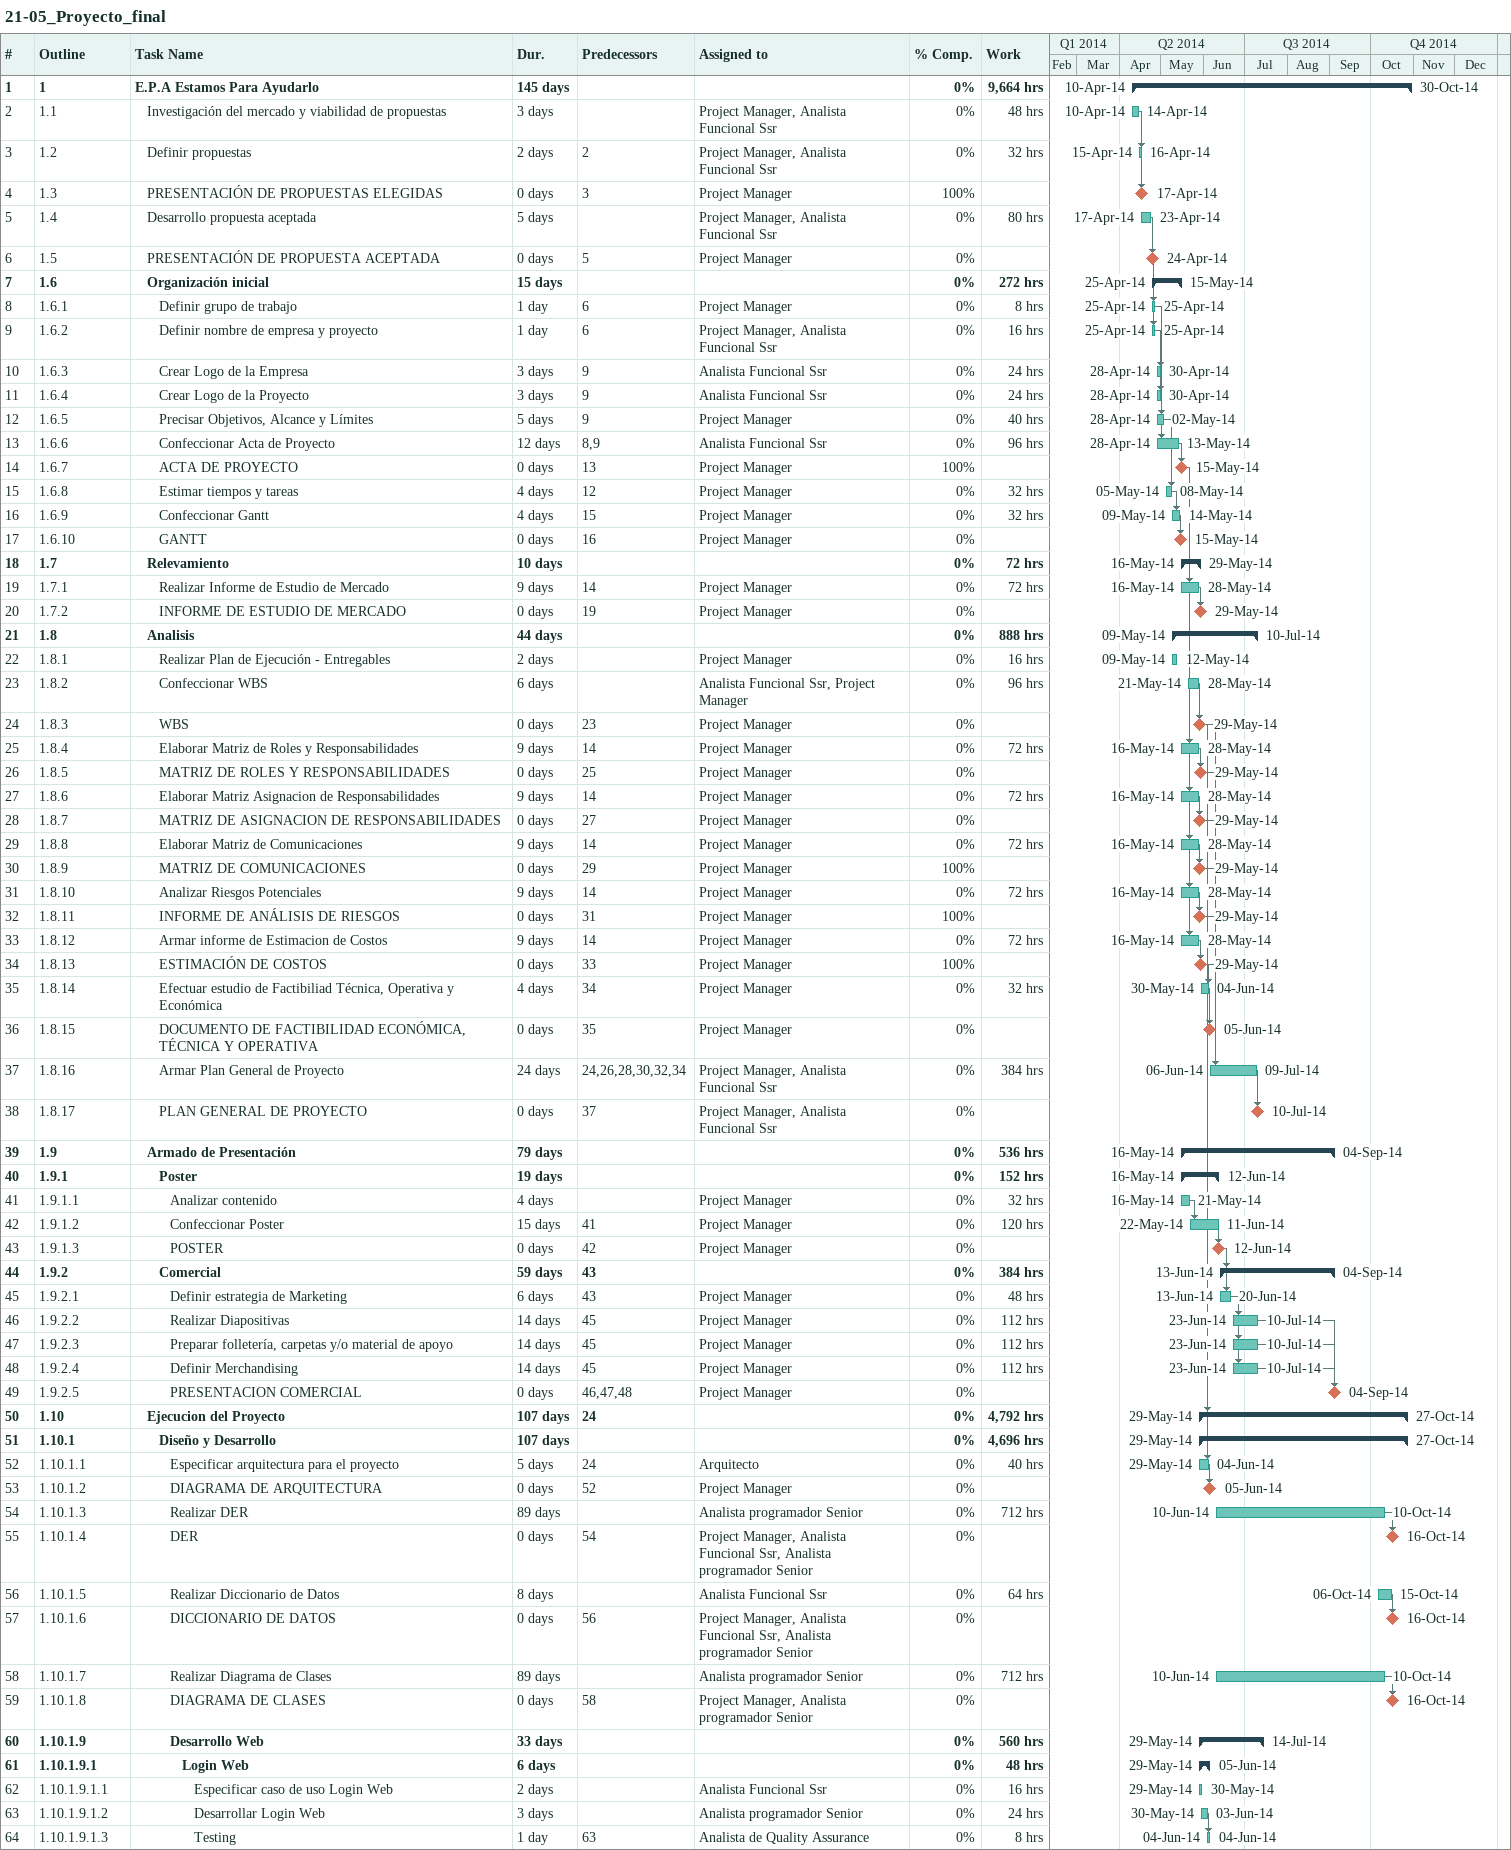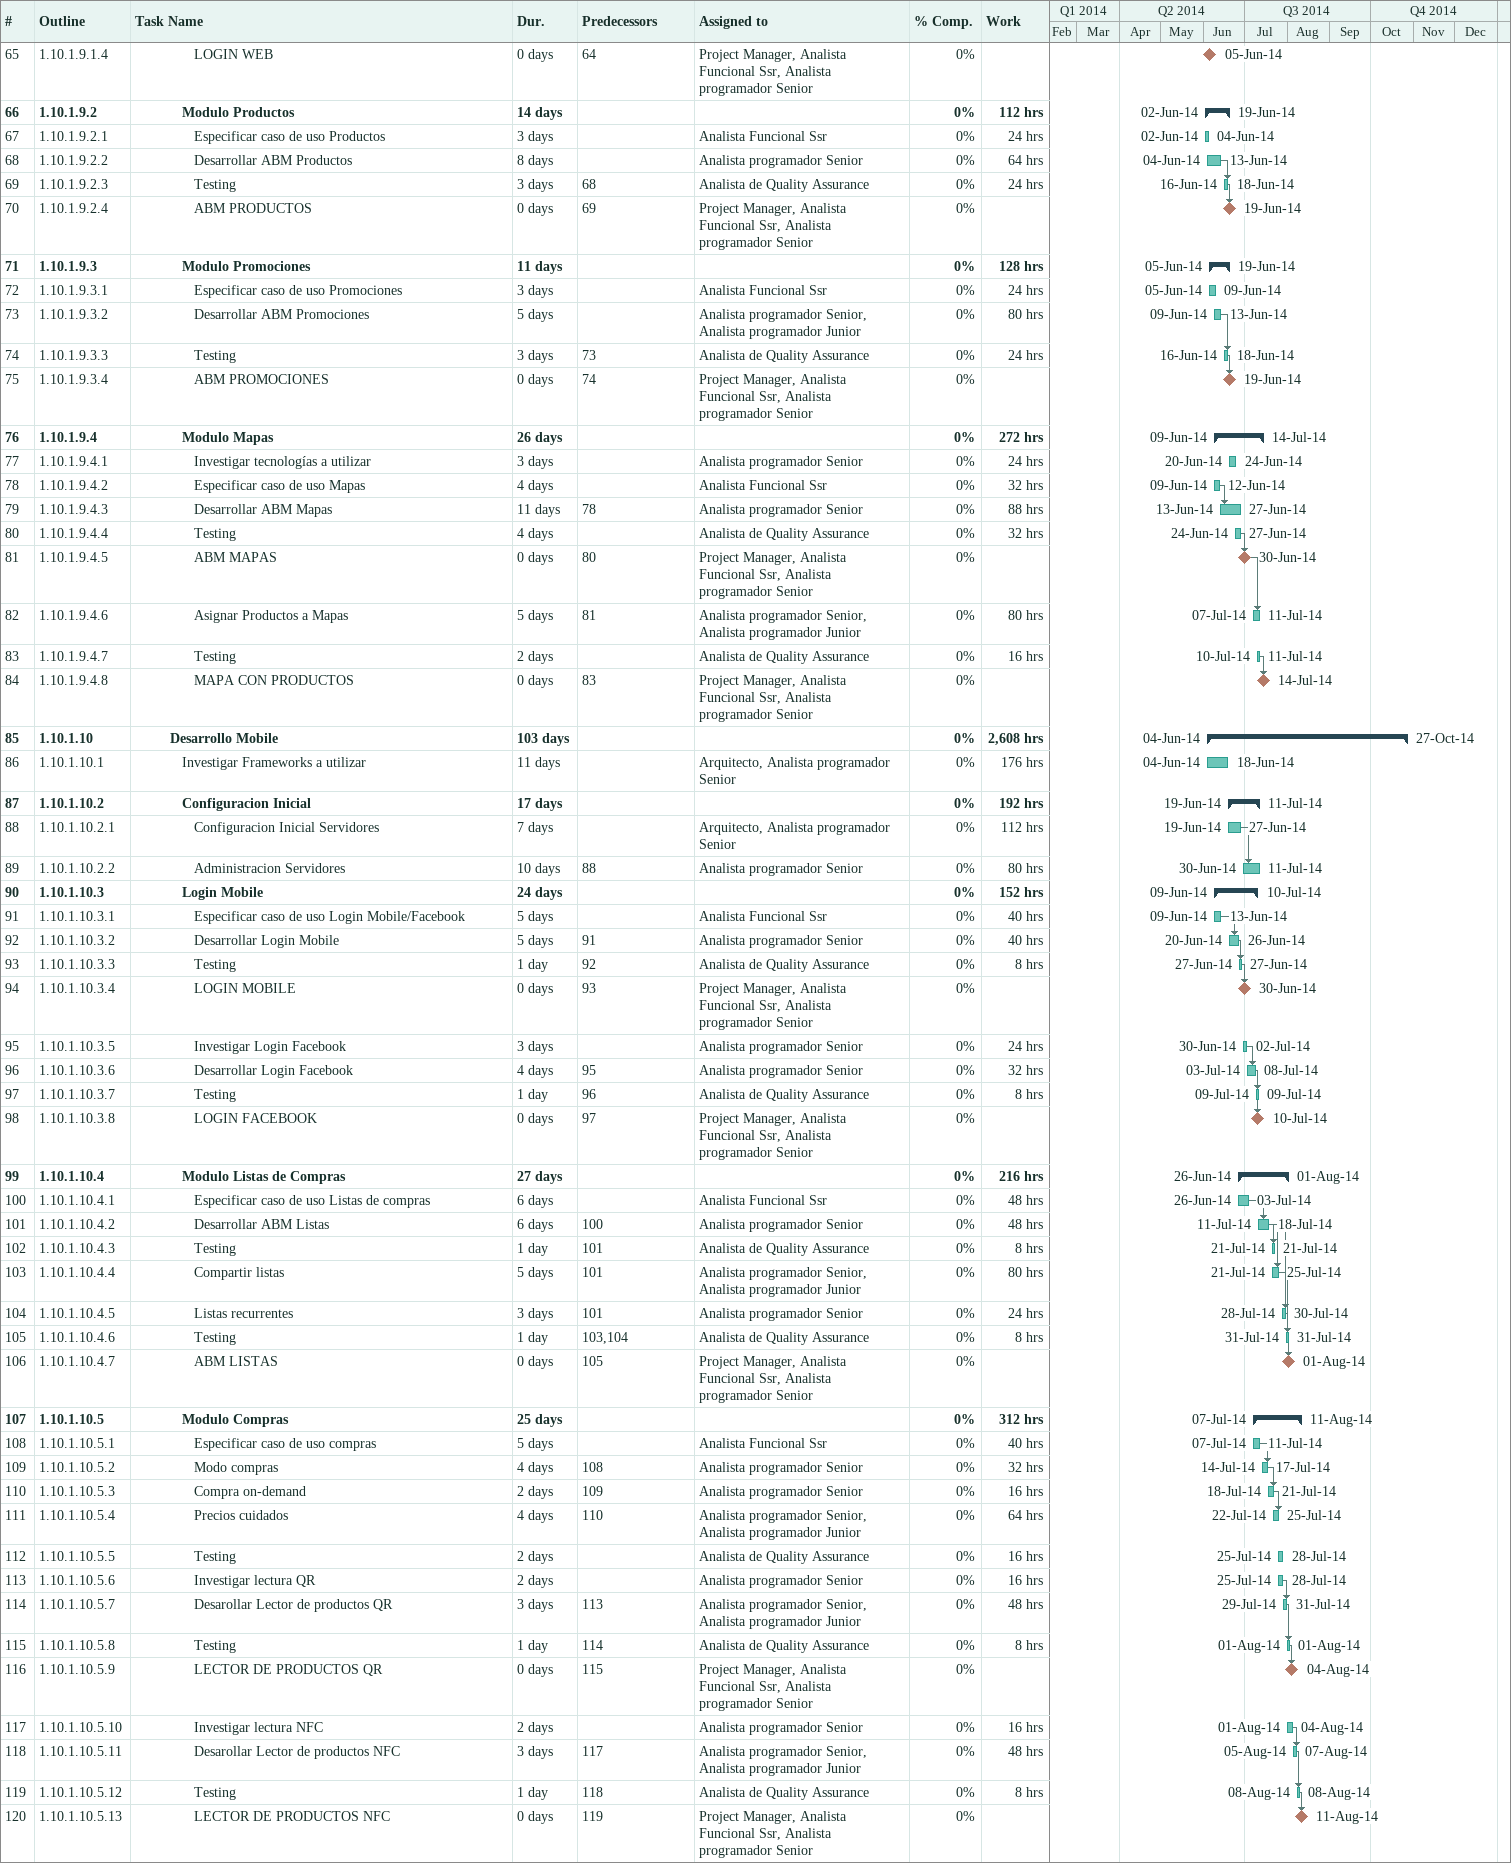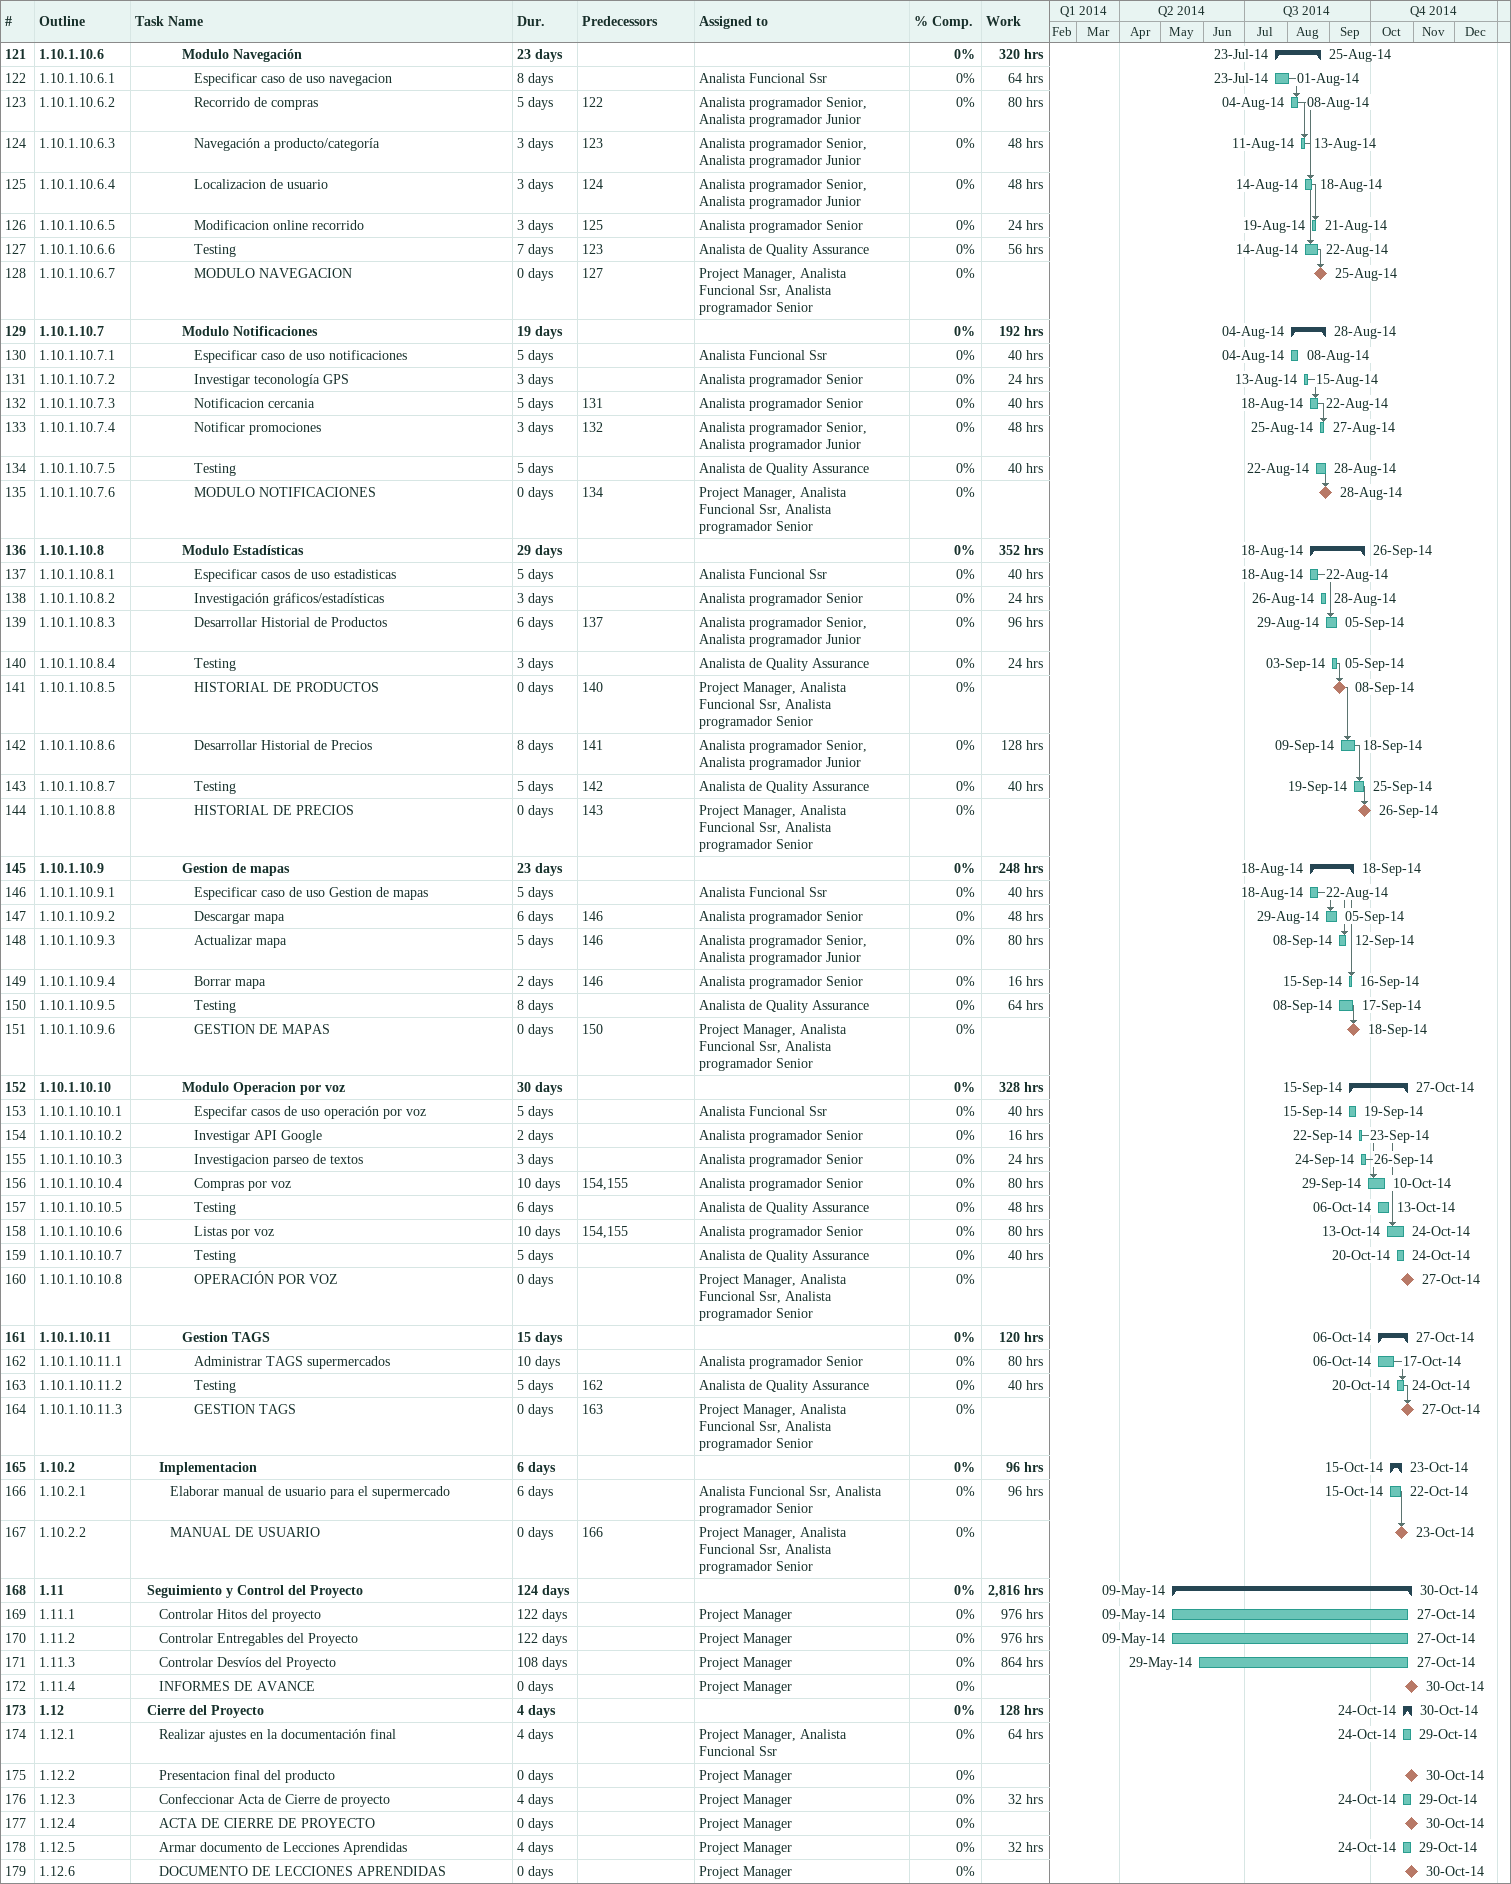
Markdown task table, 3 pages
21-05_Proyecto_final

| ID | WBS | Task | Duration | Start | Finish | Predecessors | Resources | % complete | Work (h) |
|---|---|---|---|---|---|---|---|---|---|
| 1 | 1 | **E.P.A Estamos Para Ayudarlo** | 145d | 2014-04-10 | 2014-10-30 |  |  | 0 | 9664 |
| 2 | 1.1 | Investigación del mercado y viabilidad de propuestas | 3d | 2014-04-10 | 2014-04-14 |  | Project Manager, Analista Funcional Ssr | 0 | 48 |
| 3 | 1.2 | Definir propuestas | 2d | 2014-04-15 | 2014-04-16 | 2 | Project Manager, Analista Funcional Ssr | 0 | 32 |
| 4 | 1.3 | PRESENTACIÓN DE PROPUESTAS ELEGIDAS | 0d | 2014-04-17 | 2014-04-17 | 3 | Project Manager | 100 |  |
| 5 | 1.4 | Desarrollo propuesta aceptada | 5d | 2014-04-17 | 2014-04-23 |  | Project Manager, Analista Funcional Ssr | 0 | 80 |
| 6 | 1.5 | PRESENTACIÓN DE PROPUESTA ACEPTADA | 0d | 2014-04-24 | 2014-04-24 | 5 | Project Manager | 0 |  |
| 7 | 1.6 | **Organización inicial** | 15d | 2014-04-25 | 2014-05-15 |  |  | 0 | 272 |
| 8 | 1.6.1 | Definir grupo de trabajo | 1d | 2014-04-25 | 2014-04-25 | 6 | Project Manager | 0 | 8 |
| 9 | 1.6.2 | Definir nombre de empresa y proyecto | 1d | 2014-04-25 | 2014-04-25 | 6 | Project Manager, Analista Funcional Ssr | 0 | 16 |
| 10 | 1.6.3 | Crear Logo de la Empresa | 3d | 2014-04-28 | 2014-04-30 | 9 | Analista Funcional Ssr | 0 | 24 |
| 11 | 1.6.4 | Crear Logo de la Proyecto | 3d | 2014-04-28 | 2014-04-30 | 9 | Analista Funcional Ssr | 0 | 24 |
| 12 | 1.6.5 | Precisar Objetivos, Alcance y Límites | 5d | 2014-04-28 | 2014-05-02 | 9 | Project Manager | 0 | 40 |
| 13 | 1.6.6 | Confeccionar Acta de Proyecto | 12d | 2014-04-28 | 2014-05-13 | 8, 9 | Analista Funcional Ssr | 0 | 96 |
| 14 | 1.6.7 | ACTA DE PROYECTO | 0d | 2014-05-15 | 2014-05-15 | 13 | Project Manager | 100 |  |
| 15 | 1.6.8 | Estimar tiempos y tareas | 4d | 2014-05-05 | 2014-05-08 | 12 | Project Manager | 0 | 32 |
| 16 | 1.6.9 | Confeccionar Gantt | 4d | 2014-05-09 | 2014-05-14 | 15 | Project Manager | 0 | 32 |
| 17 | 1.6.10 | GANTT | 0d | 2014-05-15 | 2014-05-15 | 16 | Project Manager | 0 |  |
| 18 | 1.7 | **Relevamiento** | 10d | 2014-05-16 | 2014-05-29 |  |  | 0 | 72 |
| 19 | 1.7.1 | Realizar Informe de Estudio de Mercado | 9d | 2014-05-16 | 2014-05-28 | 14 | Project Manager | 0 | 72 |
| 20 | 1.7.2 | INFORME DE ESTUDIO DE MERCADO | 0d | 2014-05-29 | 2014-05-29 | 19 | Project Manager | 0 |  |
| 21 | 1.8 | **Analisis** | 44d | 2014-05-09 | 2014-07-10 |  |  | 0 | 888 |
| 22 | 1.8.1 | Realizar Plan de Ejecución - Entregables | 2d | 2014-05-09 | 2014-05-12 |  | Project Manager | 0 | 16 |
| 23 | 1.8.2 | Confeccionar WBS | 6d | 2014-05-21 | 2014-05-28 |  | Analista Funcional Ssr, Project Manager | 0 | 96 |
| 24 | 1.8.3 | WBS | 0d | 2014-05-29 | 2014-05-29 | 23 | Project Manager | 0 |  |
| 25 | 1.8.4 | Elaborar Matriz de Roles y Responsabilidades | 9d | 2014-05-16 | 2014-05-28 | 14 | Project Manager | 0 | 72 |
| 26 | 1.8.5 | MATRIZ DE ROLES Y RESPONSABILIDADES | 0d | 2014-05-29 | 2014-05-29 | 25 | Project Manager | 0 |  |
| 27 | 1.8.6 | Elaborar Matriz Asignacion de Responsabilidades | 9d | 2014-05-16 | 2014-05-28 | 14 | Project Manager | 0 | 72 |
| 28 | 1.8.7 | MATRIZ DE ASIGNACION DE RESPONSABILIDADES | 0d | 2014-05-29 | 2014-05-29 | 27 | Project Manager | 0 |  |
| 29 | 1.8.8 | Elaborar Matriz de Comunicaciones | 9d | 2014-05-16 | 2014-05-28 | 14 | Project Manager | 0 | 72 |
| 30 | 1.8.9 | MATRIZ DE COMUNICACIONES | 0d | 2014-05-29 | 2014-05-29 | 29 | Project Manager | 100 |  |
| 31 | 1.8.10 | Analizar Riesgos Potenciales | 9d | 2014-05-16 | 2014-05-28 | 14 | Project Manager | 0 | 72 |
| 32 | 1.8.11 | INFORME DE ANÁLISIS DE RIESGOS | 0d | 2014-05-29 | 2014-05-29 | 31 | Project Manager | 100 |  |
| 33 | 1.8.12 | Armar informe de Estimacion de Costos | 9d | 2014-05-16 | 2014-05-28 | 14 | Project Manager | 0 | 72 |
| 34 | 1.8.13 | ESTIMACIÓN DE COSTOS | 0d | 2014-05-29 | 2014-05-29 | 33 | Project Manager | 100 |  |
| 35 | 1.8.14 | Efectuar estudio de Factibiliad Técnica, Operativa y Económica | 4d | 2014-05-30 | 2014-06-04 | 34 | Project Manager | 0 | 32 |
| 36 | 1.8.15 | DOCUMENTO DE FACTIBILIDAD ECONÓMICA, TÉCNICA Y OPERATIVA | 0d | 2014-06-05 | 2014-06-05 | 35 | Project Manager | 0 |  |
| 37 | 1.8.16 | Armar Plan General de Proyecto | 24d | 2014-06-06 | 2014-07-09 | 24, 26, 28, 30, 32, 34 | Project Manager, Analista Funcional Ssr | 0 | 384 |
| 38 | 1.8.17 | PLAN GENERAL DE PROYECTO | 0d | 2014-07-10 | 2014-07-10 | 37 | Project Manager, Analista Funcional Ssr | 0 |  |
| 39 | 1.9 | **Armado de Presentación** | 79d | 2014-05-16 | 2014-09-04 |  |  | 0 | 536 |
| 40 | 1.9.1 | **Poster** | 19d | 2014-05-16 | 2014-06-12 |  |  | 0 | 152 |
| 41 | 1.9.1.1 | Analizar contenido | 4d | 2014-05-16 | 2014-05-21 |  | Project Manager | 0 | 32 |
| 42 | 1.9.1.2 | Confeccionar Poster | 15d | 2014-05-22 | 2014-06-11 | 41 | Project Manager | 0 | 120 |
| 43 | 1.9.1.3 | POSTER | 0d | 2014-06-12 | 2014-06-12 | 42 | Project Manager | 0 |  |
| 44 | 1.9.2 | **Comercial** | 59d | 2014-06-13 | 2014-09-04 | 43 |  | 0 | 384 |
| 45 | 1.9.2.1 | Definir estrategia de Marketing | 6d | 2014-06-13 | 2014-06-20 | 43 | Project Manager | 0 | 48 |
| 46 | 1.9.2.2 | Realizar Diapositivas | 14d | 2014-06-23 | 2014-07-10 | 45 | Project Manager | 0 | 112 |
| 47 | 1.9.2.3 | Preparar folletería, carpetas y/o material de apoyo | 14d | 2014-06-23 | 2014-07-10 | 45 | Project Manager | 0 | 112 |
| 48 | 1.9.2.4 | Definir Merchandising | 14d | 2014-06-23 | 2014-07-10 | 45 | Project Manager | 0 | 112 |
| 49 | 1.9.2.5 | PRESENTACION COMERCIAL | 0d | 2014-09-04 | 2014-09-04 | 46, 47, 48 | Project Manager | 0 |  |
| 50 | 1.10 | **Ejecucion del Proyecto** | 107d | 2014-05-29 | 2014-10-27 | 24 |  | 0 | 4792 |
| 51 | 1.10.1 | **Diseño y Desarrollo** | 107d | 2014-05-29 | 2014-10-27 |  |  | 0 | 4696 |
| 52 | 1.10.1.1 | Especificar arquitectura para el proyecto | 5d | 2014-05-29 | 2014-06-04 | 24 | Arquitecto | 0 | 40 |
| 53 | 1.10.1.2 | DIAGRAMA DE ARQUITECTURA | 0d | 2014-06-05 | 2014-06-05 | 52 | Project Manager | 0 |  |
| 54 | 1.10.1.3 | Realizar DER | 89d | 2014-06-10 | 2014-10-10 |  | Analista programador Senior | 0 | 712 |
| 55 | 1.10.1.4 | DER | 0d | 2014-10-16 | 2014-10-16 | 54 | Project Manager, Analista Funcional Ssr, Analista programador Senior | 0 |  |
| 56 | 1.10.1.5 | Realizar Diccionario de Datos | 8d | 2014-10-06 | 2014-10-15 |  | Analista Funcional Ssr | 0 | 64 |
| 57 | 1.10.1.6 | DICCIONARIO DE DATOS | 0d | 2014-10-16 | 2014-10-16 | 56 | Project Manager, Analista Funcional Ssr, Analista programador Senior | 0 |  |
| 58 | 1.10.1.7 | Realizar Diagrama de Clases | 89d | 2014-06-10 | 2014-10-10 |  | Analista programador Senior | 0 | 712 |
| 59 | 1.10.1.8 | DIAGRAMA DE CLASES | 0d | 2014-10-16 | 2014-10-16 | 58 | Project Manager, Analista programador Senior | 0 |  |
| 60 | 1.10.1.9 | **Desarrollo Web** | 33d | 2014-05-29 | 2014-07-14 |  |  | 0 | 560 |
| 61 | 1.10.1.9.1 | **Login Web** | 6d | 2014-05-29 | 2014-06-05 |  |  | 0 | 48 |
| 62 | 1.10.1.9.1.1 | Especificar caso de uso Login Web | 2d | 2014-05-29 | 2014-05-30 |  | Analista Funcional Ssr | 0 | 16 |
| 63 | 1.10.1.9.1.2 | Desarrollar Login Web | 3d | 2014-05-30 | 2014-06-03 |  | Analista programador Senior | 0 | 24 |
| 64 | 1.10.1.9.1.3 | Testing | 1d | 2014-06-04 | 2014-06-04 | 63 | Analista de Quality Assurance | 0 | 8 |
| 65 | 1.10.1.9.1.4 | LOGIN WEB | 0d | 2014-06-05 | 2014-06-05 | 64 | Project Manager, Analista Funcional Ssr, Analista programador Senior | 0 |  |
| 66 | 1.10.1.9.2 | **Modulo Productos** | 14d | 2014-06-02 | 2014-06-19 |  |  | 0 | 112 |
| 67 | 1.10.1.9.2.1 | Especificar caso de uso Productos | 3d | 2014-06-02 | 2014-06-04 |  | Analista Funcional Ssr | 0 | 24 |
| 68 | 1.10.1.9.2.2 | Desarrollar ABM Productos | 8d | 2014-06-04 | 2014-06-13 |  | Analista programador Senior | 0 | 64 |
| 69 | 1.10.1.9.2.3 | Testing | 3d | 2014-06-16 | 2014-06-18 | 68 | Analista de Quality Assurance | 0 | 24 |
| 70 | 1.10.1.9.2.4 | ABM PRODUCTOS | 0d | 2014-06-19 | 2014-06-19 | 69 | Project Manager, Analista Funcional Ssr, Analista programador Senior | 0 |  |
| 71 | 1.10.1.9.3 | **Modulo Promociones** | 11d | 2014-06-05 | 2014-06-19 |  |  | 0 | 128 |
| 72 | 1.10.1.9.3.1 | Especificar caso de uso Promociones | 3d | 2014-06-05 | 2014-06-09 |  | Analista Funcional Ssr | 0 | 24 |
| 73 | 1.10.1.9.3.2 | Desarrollar ABM Promociones | 5d | 2014-06-09 | 2014-06-13 |  | Analista programador Senior, Analista programador Junior | 0 | 80 |
| 74 | 1.10.1.9.3.3 | Testing | 3d | 2014-06-16 | 2014-06-18 | 73 | Analista de Quality Assurance | 0 | 24 |
| 75 | 1.10.1.9.3.4 | ABM PROMOCIONES | 0d | 2014-06-19 | 2014-06-19 | 74 | Project Manager, Analista Funcional Ssr, Analista programador Senior | 0 |  |
| 76 | 1.10.1.9.4 | **Modulo Mapas** | 26d | 2014-06-09 | 2014-07-14 |  |  | 0 | 272 |
| 77 | 1.10.1.9.4.1 | Investigar tecnologías a utilizar | 3d | 2014-06-20 | 2014-06-24 |  | Analista programador Senior | 0 | 24 |
| 78 | 1.10.1.9.4.2 | Especificar caso de uso Mapas | 4d | 2014-06-09 | 2014-06-12 |  | Analista Funcional Ssr | 0 | 32 |
| 79 | 1.10.1.9.4.3 | Desarrollar ABM Mapas | 11d | 2014-06-13 | 2014-06-27 | 78 | Analista programador Senior | 0 | 88 |
| 80 | 1.10.1.9.4.4 | Testing | 4d | 2014-06-24 | 2014-06-27 |  | Analista de Quality Assurance | 0 | 32 |
| 81 | 1.10.1.9.4.5 | ABM MAPAS | 0d | 2014-06-30 | 2014-06-30 | 80 | Project Manager, Analista Funcional Ssr, Analista programador Senior | 0 |  |
| 82 | 1.10.1.9.4.6 | Asignar Productos a Mapas | 5d | 2014-07-07 | 2014-07-11 | 81 | Analista programador Senior, Analista programador Junior | 0 | 80 |
| 83 | 1.10.1.9.4.7 | Testing | 2d | 2014-07-10 | 2014-07-11 |  | Analista de Quality Assurance | 0 | 16 |
| 84 | 1.10.1.9.4.8 | MAPA CON PRODUCTOS | 0d | 2014-07-14 | 2014-07-14 | 83 | Project Manager, Analista Funcional Ssr, Analista programador Senior | 0 |  |
| 85 | 1.10.1.10 | **Desarrollo Mobile** | 103d | 2014-06-04 | 2014-10-27 |  |  | 0 | 2608 |
| 86 | 1.10.1.10.1 | Investigar Frameworks a utilizar | 11d | 2014-06-04 | 2014-06-18 |  | Arquitecto, Analista programador Senior | 0 | 176 |
| 87 | 1.10.1.10.2 | **Configuracion Inicial** | 17d | 2014-06-19 | 2014-07-11 |  |  | 0 | 192 |
| 88 | 1.10.1.10.2.1 | Configuracion Inicial Servidores | 7d | 2014-06-19 | 2014-06-27 |  | Arquitecto, Analista programador Senior | 0 | 112 |
| 89 | 1.10.1.10.2.2 | Administracion Servidores | 10d | 2014-06-30 | 2014-07-11 | 88 | Analista programador Senior | 0 | 80 |
| 90 | 1.10.1.10.3 | **Login Mobile** | 24d | 2014-06-09 | 2014-07-10 |  |  | 0 | 152 |
| 91 | 1.10.1.10.3.1 | Especificar caso de uso Login Mobile/Facebook | 5d | 2014-06-09 | 2014-06-13 |  | Analista Funcional Ssr | 0 | 40 |
| 92 | 1.10.1.10.3.2 | Desarrollar Login Mobile | 5d | 2014-06-20 | 2014-06-26 | 91 | Analista programador Senior | 0 | 40 |
| 93 | 1.10.1.10.3.3 | Testing | 1d | 2014-06-27 | 2014-06-27 | 92 | Analista de Quality Assurance | 0 | 8 |
| 94 | 1.10.1.10.3.4 | LOGIN MOBILE | 0d | 2014-06-30 | 2014-06-30 | 93 | Project Manager, Analista Funcional Ssr, Analista programador Senior | 0 |  |
| 95 | 1.10.1.10.3.5 | Investigar Login Facebook | 3d | 2014-06-30 | 2014-07-02 |  | Analista programador Senior | 0 | 24 |
| 96 | 1.10.1.10.3.6 | Desarrollar Login Facebook | 4d | 2014-07-03 | 2014-07-08 | 95 | Analista programador Senior | 0 | 32 |
| 97 | 1.10.1.10.3.7 | Testing | 1d | 2014-07-09 | 2014-07-09 | 96 | Analista de Quality Assurance | 0 | 8 |
| 98 | 1.10.1.10.3.8 | LOGIN FACEBOOK | 0d | 2014-07-10 | 2014-07-10 | 97 | Project Manager, Analista Funcional Ssr, Analista programador Senior | 0 |  |
| 99 | 1.10.1.10.4 | **Modulo Listas de Compras** | 27d | 2014-06-26 | 2014-08-01 |  |  | 0 | 216 |
| 100 | 1.10.1.10.4.1 | Especificar caso de uso Listas de compras | 6d | 2014-06-26 | 2014-07-03 |  | Analista Funcional Ssr | 0 | 48 |
| 101 | 1.10.1.10.4.2 | Desarrollar ABM Listas | 6d | 2014-07-11 | 2014-07-18 | 100 | Analista programador Senior | 0 | 48 |
| 102 | 1.10.1.10.4.3 | Testing | 1d | 2014-07-21 | 2014-07-21 | 101 | Analista de Quality Assurance | 0 | 8 |
| 103 | 1.10.1.10.4.4 | Compartir listas | 5d | 2014-07-21 | 2014-07-25 | 101 | Analista programador Senior, Analista programador Junior | 0 | 80 |
| 104 | 1.10.1.10.4.5 | Listas recurrentes | 3d | 2014-07-28 | 2014-07-30 | 101 | Analista programador Senior | 0 | 24 |
| 105 | 1.10.1.10.4.6 | Testing | 1d | 2014-07-31 | 2014-07-31 | 103, 104 | Analista de Quality Assurance | 0 | 8 |
| 106 | 1.10.1.10.4.7 | ABM LISTAS | 0d | 2014-08-01 | 2014-08-01 | 105 | Project Manager, Analista Funcional Ssr, Analista programador Senior | 0 |  |
| 107 | 1.10.1.10.5 | **Modulo Compras** | 25d | 2014-07-07 | 2014-08-11 |  |  | 0 | 312 |
| 108 | 1.10.1.10.5.1 | Especificar caso de uso compras | 5d | 2014-07-07 | 2014-07-11 |  | Analista Funcional Ssr | 0 | 40 |
| 109 | 1.10.1.10.5.2 | Modo compras | 4d | 2014-07-14 | 2014-07-17 | 108 | Analista programador Senior | 0 | 32 |
| 110 | 1.10.1.10.5.3 | Compra on-demand | 2d | 2014-07-18 | 2014-07-21 | 109 | Analista programador Senior | 0 | 16 |
| 111 | 1.10.1.10.5.4 | Precios cuidados | 4d | 2014-07-22 | 2014-07-25 | 110 | Analista programador Senior, Analista programador Junior | 0 | 64 |
| 112 | 1.10.1.10.5.5 | Testing | 2d | 2014-07-25 | 2014-07-28 |  | Analista de Quality Assurance | 0 | 16 |
| 113 | 1.10.1.10.5.6 | Investigar lectura QR | 2d | 2014-07-25 | 2014-07-28 |  | Analista programador Senior | 0 | 16 |
| 114 | 1.10.1.10.5.7 | Desarollar Lector de productos QR | 3d | 2014-07-29 | 2014-07-31 | 113 | Analista programador Senior, Analista programador Junior | 0 | 48 |
| 115 | 1.10.1.10.5.8 | Testing | 1d | 2014-08-01 | 2014-08-01 | 114 | Analista de Quality Assurance | 0 | 8 |
| 116 | 1.10.1.10.5.9 | LECTOR DE PRODUCTOS QR | 0d | 2014-08-04 | 2014-08-04 | 115 | Project Manager, Analista Funcional Ssr, Analista programador Senior | 0 |  |
| 117 | 1.10.1.10.5.10 | Investigar lectura NFC | 2d | 2014-08-01 | 2014-08-04 |  | Analista programador Senior | 0 | 16 |
| 118 | 1.10.1.10.5.11 | Desarollar Lector de productos NFC | 3d | 2014-08-05 | 2014-08-07 | 117 | Analista programador Senior, Analista programador Junior | 0 | 48 |
| 119 | 1.10.1.10.5.12 | Testing | 1d | 2014-08-08 | 2014-08-08 | 118 | Analista de Quality Assurance | 0 | 8 |
| 120 | 1.10.1.10.5.13 | LECTOR DE PRODUCTOS NFC | 0d | 2014-08-11 | 2014-08-11 | 119 | Project Manager, Analista Funcional Ssr, Analista programador Senior | 0 |  |
| 121 | 1.10.1.10.6 | **Modulo Navegación** | 23d | 2014-07-23 | 2014-08-25 |  |  | 0 | 320 |
| 122 | 1.10.1.10.6.1 | Especificar caso de uso navegacion | 8d | 2014-07-23 | 2014-08-01 |  | Analista Funcional Ssr | 0 | 64 |
| 123 | 1.10.1.10.6.2 | Recorrido de compras | 5d | 2014-08-04 | 2014-08-08 | 122 | Analista programador Senior, Analista programador Junior | 0 | 80 |
| 124 | 1.10.1.10.6.3 | Navegación a producto/categoría | 3d | 2014-08-11 | 2014-08-13 | 123 | Analista programador Senior, Analista programador Junior | 0 | 48 |
| 125 | 1.10.1.10.6.4 | Localizacion de usuario | 3d | 2014-08-14 | 2014-08-18 | 124 | Analista programador Senior, Analista programador Junior | 0 | 48 |
| 126 | 1.10.1.10.6.5 | Modificacion online recorrido | 3d | 2014-08-19 | 2014-08-21 | 125 | Analista programador Senior | 0 | 24 |
| 127 | 1.10.1.10.6.6 | Testing | 7d | 2014-08-14 | 2014-08-22 | 123 | Analista de Quality Assurance | 0 | 56 |
| 128 | 1.10.1.10.6.7 | MODULO NAVEGACION | 0d | 2014-08-25 | 2014-08-25 | 127 | Project Manager, Analista Funcional Ssr, Analista programador Senior | 0 |  |
| 129 | 1.10.1.10.7 | **Modulo Notificaciones** | 19d | 2014-08-04 | 2014-08-28 |  |  | 0 | 192 |
| 130 | 1.10.1.10.7.1 | Especificar caso de uso notificaciones | 5d | 2014-08-04 | 2014-08-08 |  | Analista Funcional Ssr | 0 | 40 |
| 131 | 1.10.1.10.7.2 | Investigar teconología GPS | 3d | 2014-08-13 | 2014-08-15 |  | Analista programador Senior | 0 | 24 |
| 132 | 1.10.1.10.7.3 | Notificacion cercania | 5d | 2014-08-18 | 2014-08-22 | 131 | Analista programador Senior | 0 | 40 |
| 133 | 1.10.1.10.7.4 | Notificar promociones | 3d | 2014-08-25 | 2014-08-27 | 132 | Analista programador Senior, Analista programador Junior | 0 | 48 |
| 134 | 1.10.1.10.7.5 | Testing | 5d | 2014-08-22 | 2014-08-28 |  | Analista de Quality Assurance | 0 | 40 |
| 135 | 1.10.1.10.7.6 | MODULO NOTIFICACIONES | 0d | 2014-08-28 | 2014-08-28 | 134 | Project Manager, Analista Funcional Ssr, Analista programador Senior | 0 |  |
| 136 | 1.10.1.10.8 | **Modulo Estadísticas** | 29d | 2014-08-18 | 2014-09-26 |  |  | 0 | 352 |
| 137 | 1.10.1.10.8.1 | Especificar casos de uso estadisticas | 5d | 2014-08-18 | 2014-08-22 |  | Analista Funcional Ssr | 0 | 40 |
| 138 | 1.10.1.10.8.2 | Investigación gráficos/estadísticas | 3d | 2014-08-26 | 2014-08-28 |  | Analista programador Senior | 0 | 24 |
| 139 | 1.10.1.10.8.3 | Desarrollar Historial de Productos | 6d | 2014-08-29 | 2014-09-05 | 137 | Analista programador Senior, Analista programador Junior | 0 | 96 |
| 140 | 1.10.1.10.8.4 | Testing | 3d | 2014-09-03 | 2014-09-05 |  | Analista de Quality Assurance | 0 | 24 |
| 141 | 1.10.1.10.8.5 | HISTORIAL DE PRODUCTOS | 0d | 2014-09-08 | 2014-09-08 | 140 | Project Manager, Analista Funcional Ssr, Analista programador Senior | 0 |  |
| 142 | 1.10.1.10.8.6 | Desarrollar Historial de Precios | 8d | 2014-09-09 | 2014-09-18 | 141 | Analista programador Senior, Analista programador Junior | 0 | 128 |
| 143 | 1.10.1.10.8.7 | Testing | 5d | 2014-09-19 | 2014-09-25 | 142 | Analista de Quality Assurance | 0 | 40 |
| 144 | 1.10.1.10.8.8 | HISTORIAL DE PRECIOS | 0d | 2014-09-26 | 2014-09-26 | 143 | Project Manager, Analista Funcional Ssr, Analista programador Senior | 0 |  |
| 145 | 1.10.1.10.9 | **Gestion de mapas** | 23d | 2014-08-18 | 2014-09-18 |  |  | 0 | 248 |
| 146 | 1.10.1.10.9.1 | Especificar caso de uso Gestion de mapas | 5d | 2014-08-18 | 2014-08-22 |  | Analista Funcional Ssr | 0 | 40 |
| 147 | 1.10.1.10.9.2 | Descargar mapa | 6d | 2014-08-29 | 2014-09-05 | 146 | Analista programador Senior | 0 | 48 |
| 148 | 1.10.1.10.9.3 | Actualizar mapa | 5d | 2014-09-08 | 2014-09-12 | 146 | Analista programador Senior, Analista programador Junior | 0 | 80 |
| 149 | 1.10.1.10.9.4 | Borrar mapa | 2d | 2014-09-15 | 2014-09-16 | 146 | Analista programador Senior | 0 | 16 |
| 150 | 1.10.1.10.9.5 | Testing | 8d | 2014-09-08 | 2014-09-17 |  | Analista de Quality Assurance | 0 | 64 |
| 151 | 1.10.1.10.9.6 | GESTION DE MAPAS | 0d | 2014-09-18 | 2014-09-18 | 150 | Project Manager, Analista Funcional Ssr, Analista programador Senior | 0 |  |
| 152 | 1.10.1.10.10 | **Modulo Operacion por voz** | 30d | 2014-09-15 | 2014-10-27 |  |  | 0 | 328 |
| 153 | 1.10.1.10.10.1 | Especifar casos de uso operación por voz | 5d | 2014-09-15 | 2014-09-19 |  | Analista Funcional Ssr | 0 | 40 |
| 154 | 1.10.1.10.10.2 | Investigar API Google | 2d | 2014-09-22 | 2014-09-23 |  | Analista programador Senior | 0 | 16 |
| 155 | 1.10.1.10.10.3 | Investigacion parseo de textos | 3d | 2014-09-24 | 2014-09-26 |  | Analista programador Senior | 0 | 24 |
| 156 | 1.10.1.10.10.4 | Compras por voz | 10d | 2014-09-29 | 2014-10-10 | 154, 155 | Analista programador Senior | 0 | 80 |
| 157 | 1.10.1.10.10.5 | Testing | 6d | 2014-10-06 | 2014-10-13 |  | Analista de Quality Assurance | 0 | 48 |
| 158 | 1.10.1.10.10.6 | Listas por voz | 10d | 2014-10-13 | 2014-10-24 | 154, 155 | Analista programador Senior | 0 | 80 |
| 159 | 1.10.1.10.10.7 | Testing | 5d | 2014-10-20 | 2014-10-24 |  | Analista de Quality Assurance | 0 | 40 |
| 160 | 1.10.1.10.10.8 | OPERACIÓN POR VOZ | 0d | 2014-10-27 | 2014-10-27 |  | Project Manager, Analista Funcional Ssr, Analista programador Senior | 0 |  |
| 161 | 1.10.1.10.11 | **Gestion TAGS** | 15d | 2014-10-06 | 2014-10-27 |  |  | 0 | 120 |
| 162 | 1.10.1.10.11.1 | Administrar TAGS supermercados | 10d | 2014-10-06 | 2014-10-17 |  | Analista programador Senior | 0 | 80 |
| 163 | 1.10.1.10.11.2 | Testing | 5d | 2014-10-20 | 2014-10-24 | 162 | Analista de Quality Assurance | 0 | 40 |
| 164 | 1.10.1.10.11.3 | GESTION TAGS | 0d | 2014-10-27 | 2014-10-27 | 163 | Project Manager, Analista Funcional Ssr, Analista programador Senior | 0 |  |
| 165 | 1.10.2 | **Implementacion** | 6d | 2014-10-15 | 2014-10-23 |  |  | 0 | 96 |
| 166 | 1.10.2.1 | Elaborar manual de usuario para el supermercado | 6d | 2014-10-15 | 2014-10-22 |  | Analista Funcional Ssr, Analista programador Senior | 0 | 96 |
| 167 | 1.10.2.2 | MANUAL DE USUARIO | 0d | 2014-10-23 | 2014-10-23 | 166 | Project Manager, Analista Funcional Ssr, Analista programador Senior | 0 |  |
| 168 | 1.11 | **Seguimiento y Control del Proyecto** | 124d | 2014-05-09 | 2014-10-30 |  |  | 0 | 2816 |
| 169 | 1.11.1 | Controlar Hitos del proyecto | 122d | 2014-05-09 | 2014-10-27 |  | Project Manager | 0 | 976 |
| 170 | 1.11.2 | Controlar Entregables del Proyecto | 122d | 2014-05-09 | 2014-10-27 |  | Project Manager | 0 | 976 |
| 171 | 1.11.3 | Controlar Desvíos del Proyecto | 108d | 2014-05-29 | 2014-10-27 |  | Project Manager | 0 | 864 |
| 172 | 1.11.4 | INFORMES DE AVANCE | 0d | 2014-10-30 | 2014-10-30 |  | Project Manager | 0 |  |
| 173 | 1.12 | **Cierre del Proyecto** | 4d | 2014-10-24 | 2014-10-30 |  |  | 0 | 128 |
| 174 | 1.12.1 | Realizar ajustes en la documentación final | 4d | 2014-10-24 | 2014-10-29 |  | Project Manager, Analista Funcional Ssr | 0 | 64 |
| 175 | 1.12.2 | Presentacion final del producto | 0d | 2014-10-30 | 2014-10-30 |  | Project Manager | 0 |  |
| 176 | 1.12.3 | Confeccionar Acta de Cierre de proyecto | 4d | 2014-10-24 | 2014-10-29 |  | Project Manager | 0 | 32 |
| 177 | 1.12.4 | ACTA DE CIERRE DE PROYECTO | 0d | 2014-10-30 | 2014-10-30 |  | Project Manager | 0 |  |
| 178 | 1.12.5 | Armar documento de Lecciones Aprendidas | 4d | 2014-10-24 | 2014-10-29 |  | Project Manager | 0 | 32 |
| 179 | 1.12.6 | DOCUMENTO DE LECCIONES APRENDIDAS | 0d | 2014-10-30 | 2014-10-30 |  | Project Manager | 0 |  |
